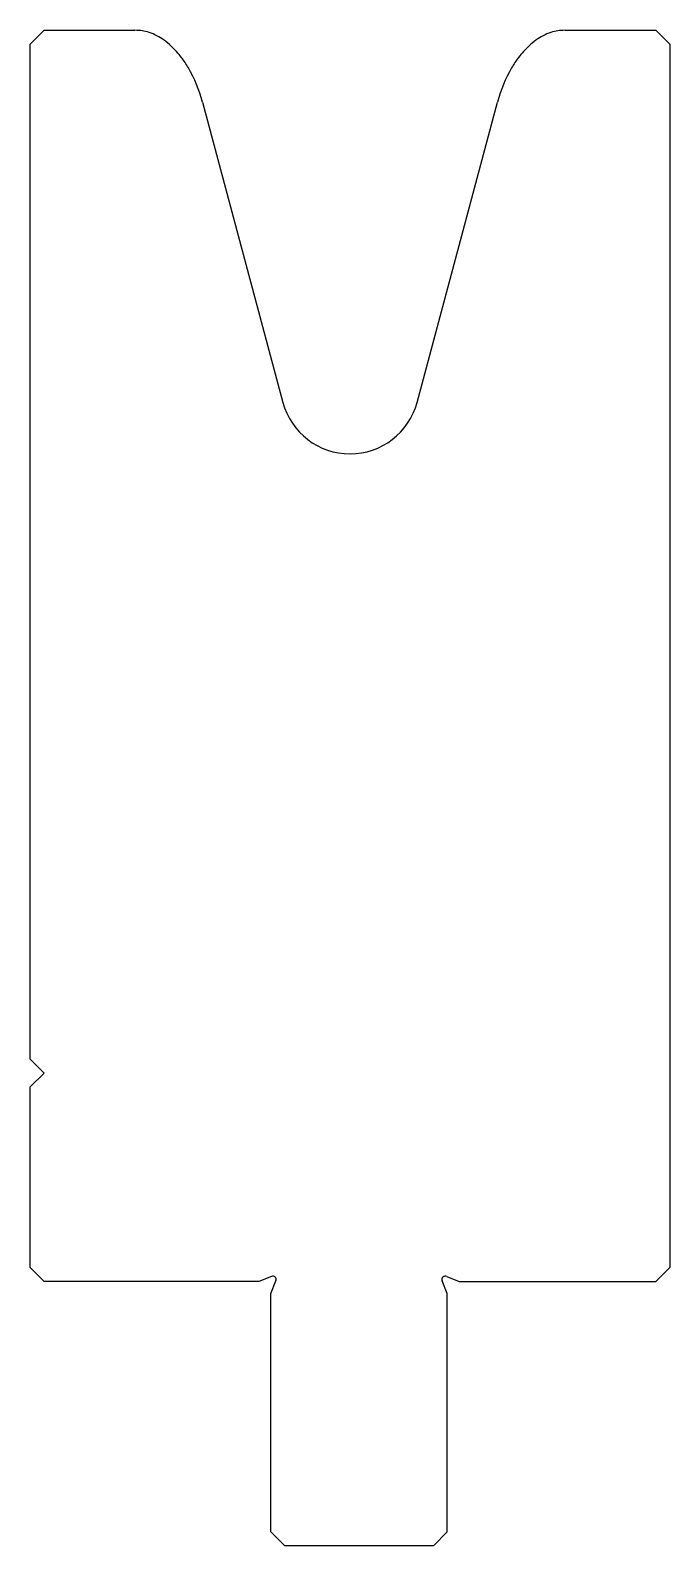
# Model space of a CAD drawing. Header units: metres. Extents: x 78 to 124, y 91 to 200.
import ezdxf

# ---------------------------------------------------------------- set-up
doc = ezdxf.new("R2010")
doc.units = ezdxf.units.M

msp = doc.modelspace()

# ---------------------------------------------------------------- linework, layer by layer
for p, q in [((78.756381, 200.436603), (77.756381, 199.436603)), ((78.756381, 200.436603), (85.284872, 200.436603)), ((116.227889, 200.436603), (122.756381, 200.436603)), ((123.756381, 199.436603), (122.756381, 200.436603)), ((77.756381, 126.436603), (77.756381, 199.436603)), ((123.756381, 199.436603), (123.756381, 111.436603)), ((90.13923, 195.27574), (95.926752, 173.676415)), ((105.58601, 173.676415), (111.373531, 195.27574)), ((77.756381, 126.436603), (78.756381, 125.436603)), ((78.756381, 125.436603), (77.756381, 124.436603)), ((77.756381, 111.436603), (77.756381, 124.436603)), ((77.756381, 111.436603), (78.756381, 110.436603)), ((122.756381, 110.436603), (123.756381, 111.436603)), ((94.206381, 110.436603), (78.756381, 110.436603)), ((95.099811, 110.806674), (94.206381, 110.436603)), ((95.056381, 109.586603), (95.426452, 110.480033)), ((107.756381, 109.586603), (107.38631, 110.480033)), ((107.71295, 110.806674), (108.606381, 110.436603)), ((108.606381, 110.436603), (122.756381, 110.436603)), ((95.056381, 92.436603), (95.056381, 109.586603)), ((107.756381, 92.436603), (107.756381, 109.586603)), ((95.056381, 92.436603), (96.056381, 91.436603)), ((106.756381, 91.436603), (107.756381, 92.436603)), ((106.756381, 91.436603), (96.056381, 91.436603))]:
    msp.add_line(p, q)
for centre, radius, start, end in [((85.284872, 196.936603), 3.5, 73.051495, 90), ((85.011017, 196.499726), 4, 53.738371, 71.123049), ((84.145507, 195.274402), 5.5, 47.019588, 54.01823), ((117.367254, 195.274402), 5.5, 125.98177, 132.980412), ((116.501744, 196.499726), 4, 108.876951, 126.261629), ((116.227889, 196.936603), 3.5, 90, 106.948505), ((83.386035, 194.478573), 6.6, 37.332809, 46.906167), ((82.240208, 193.672662), 8, 30.4919, 36.945496), ((119.272554, 193.672662), 8, 143.054504, 149.5081), ((118.126727, 194.478573), 6.6, 133.093833, 142.667191), ((79.997009, 192.55814), 10.5, 15, 29.521366), ((121.515753, 192.55814), 10.5, 150.478634, 165), ((100.756381, 174.97051), 5, 195, 345), ((95.195482, 110.575704), 0.25, 337.5, 112.5), ((107.61728, 110.575704), 0.25, 67.5, 202.5)]:
    msp.add_arc(centre, radius, start, end)

doc.saveas('drawing.dxf')
